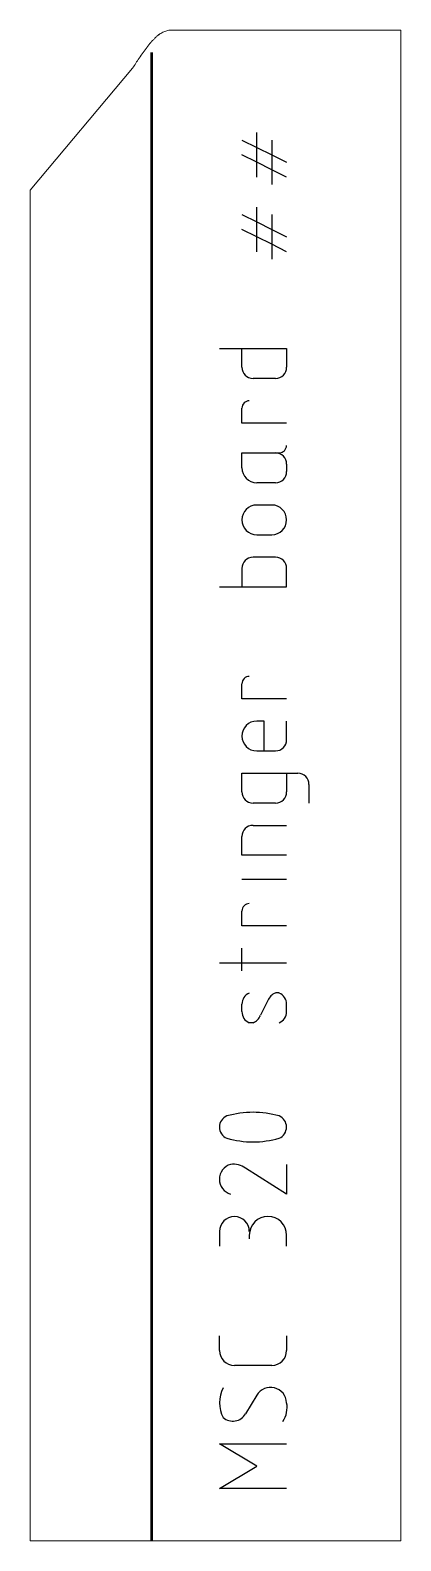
# Model space of a CAD drawing. Header units: millimetres. Extents: x 0 to 55, y 0 to 225.
import ezdxf

# ---------------------------------------------------------------- set-up
doc = ezdxf.new("R2010")
doc.units = ezdxf.units.MM
for name, color, linetype, lineweight in [('IV_BEND', 250, 'Continuous', 50), ('IV_MARK_SURFACE', 2, 'Continuous', 25), ('IV_OUTER_PROFILE', 7, 'Continuous', 5)]:
    doc.layers.add(name, color=color, linetype=linetype, lineweight=lineweight)

msp = doc.modelspace()

# ---------------------------------------------------------------- linework, layer by layer
at = {"layer": 'IV_BEND'}
msp.add_line((18.1, 0), (18.1, 221.95), dxfattribs=at)
at = {"layer": 'IV_MARK_SURFACE'}
for p, q in [((33.75, 207.81), (33.75, 210.03)), ((31.53, 208.92), (33.75, 207.81)), ((33.75, 207.81), (35.97, 206.7)), ((33.75, 205.59), (33.75, 207.81)), ((35.97, 208.92), (35.97, 206.7)), ((33.75, 205.59), (31.53, 206.7)), ((35.97, 204.48), (33.75, 205.59)), ((33.75, 203.37), (33.75, 205.59)), ((35.97, 206.7), (35.97, 204.48)), ((35.97, 206.7), (38.19, 205.59)), ((38.19, 203.37), (35.97, 204.48)), ((35.97, 204.48), (35.97, 202.26)), ((33.75, 196.7), (33.75, 198.92)), ((31.53, 197.81), (33.75, 196.7)), ((33.75, 196.7), (35.97, 195.59)), ((33.75, 194.48), (33.75, 196.7)), ((35.97, 197.81), (35.97, 195.59)), ((33.75, 194.48), (31.53, 195.59)), ((35.97, 193.37), (33.75, 194.48)), ((33.75, 192.26), (33.75, 194.48)), ((35.97, 195.59), (35.97, 193.37)), ((35.97, 195.59), (38.19, 194.48)), ((38.19, 192.26), (35.97, 193.37)), ((35.97, 193.37), (35.97, 191.14)), ((28.19, 177.81), (31.53, 177.81)), ((31.53, 177.81), (38.19, 177.81)), ((31.53, 175.03), (31.53, 177.81)), ((38.19, 177.81), (38.19, 175.03)), ((36.53, 173.37), (33.19, 173.37)), ((31.53, 166.7), (31.53, 168.92)), ((38.19, 166.7), (31.53, 166.7)), ((31.53, 162.26), (36.53, 162.26)), ((31.53, 160.03), (31.53, 162.26)), ((36.53, 162.26), (37.08, 162.26)), ((38.19, 160.59), (38.19, 159.48)), ((36.53, 157.81), (33.75, 157.81)), ((35.97, 154.48), (33.75, 154.48)), ((33.75, 150.03), (35.97, 150.03)), ((36.53, 146.7), (33.19, 146.7)), ((31.53, 145.03), (31.53, 142.26)), ((38.19, 142.26), (38.19, 145.03)), ((28.19, 142.26), (31.53, 142.26)), ((31.53, 142.26), (38.19, 142.26)), ((31.53, 125.59), (31.53, 127.81)), ((38.19, 125.59), (31.53, 125.59)), ((34.86, 122.26), (33.75, 122.26)), ((34.86, 117.81), (34.86, 122.26)), ((38.19, 119.48), (38.19, 122.26)), ((33.75, 117.81), (34.86, 117.81)), ((34.86, 117.81), (36.53, 117.81)), ((31.53, 114.48), (38.19, 114.48)), ((31.53, 111.7), (31.53, 114.48)), ((38.19, 114.48), (38.19, 111.7)), ((38.19, 114.48), (39.86, 114.48)), ((41.53, 112.81), (41.53, 110.03)), ((36.53, 110.03), (33.19, 110.03)), ((33.19, 106.7), (38.19, 106.7)), ((31.53, 102.26), (31.53, 105.03)), ((38.19, 102.26), (31.53, 102.26)), ((38.19, 98.64), (31.53, 98.64)), ((31.53, 91.7), (31.53, 93.92)), ((38.19, 91.7), (31.53, 91.7)), ((31.53, 86.14), (31.53, 88.37)), ((31.53, 86.14), (28.19, 86.14)), ((38.19, 86.14), (31.53, 86.14)), ((31.53, 85.03), (31.53, 86.14)), ((37.08, 81.7), (36.53, 81.7)), ((31.53, 78.92), (31.53, 80.03)), ((35.42, 80.59), (34.31, 78.37)), ((38.19, 78.92), (38.19, 80.03)), ((33.19, 77.26), (32.64, 77.26)), ((38.19, 51.7), (32.08, 55.59)), ((38.19, 56.14), (38.19, 51.7)), ((28.19, 46.14), (28.19, 43.92)), ((32.64, 45.59), (32.64, 45.03)), ((38.19, 43.92), (38.19, 45.59)), ((28.19, 28.37), (28.19, 30.59)), ((38.19, 30.59), (38.19, 28.37)), ((35.97, 26.14), (30.42, 26.14)), ((33.75, 21.7), (32.08, 18.92)), ((33.75, 11.14), (28.19, 14.48)), ((28.19, 14.48), (38.19, 14.48)), ((28.19, 7.81), (33.75, 11.14)), ((38.19, 7.81), (28.19, 7.81))]:
    msp.add_line(p, q, dxfattribs=at)
for centre, radius, start, end in [((33.19, 175.03), 1.67, 180, 270), ((36.53, 175.03), 1.67, 270, 0), ((32.64, 168.92), 1.11, 90, 180), ((36.53, 160.59), 1.67, 360, 90), ((37.08, 163.37), 1.11, 270, 0), ((33.75, 160.03), 2.22, 180, 270), ((36.53, 159.48), 1.67, 270, 360), ((33.75, 152.26), 2.22, 90, 270), ((35.97, 152.26), 2.22, 270, 90), ((33.19, 145.03), 1.67, 90, 180), ((36.53, 145.03), 1.67, 0, 90), ((32.64, 127.81), 1.11, 90, 180), ((33.75, 120.03), 2.22, 90, 270), ((36.53, 119.48), 1.67, 270, 0), ((39.86, 112.81), 1.67, 0, 90), ((33.19, 111.7), 1.67, 180, 270), ((36.53, 111.7), 1.67, 270, 360), ((33.19, 105.03), 1.67, 90, 180), ((32.64, 93.92), 1.11, 90, 180), ((33.35, 80.02), 1.82, 112.9942, 179.6256), ((37.27, 79.84), 2, 111.8601, 158.1399), ((36.37, 80.02), 1.82, 0.3744, 67.0058), ((33.35, 78.93), 1.82, 180.3744, 247.0058), ((36.37, 78.93), 1.82, 292.9942, 359.6256), ((32.45, 79.11), 2, 291.8601, 338.1399), ((29.99, 61.7), 1.8, 112.4119, 247.5881), ((33.19, 49.92), 13.99, 73.8661, 106.1339), ((36.37, 61.7), 1.81, 293.0373, 66.9627), ((33.19, 73.48), 13.99, 253.8661, 286.1339), ((30.51, 53.92), 2.32, 106.4047, 253.5953), ((30.29, 53.15), 3.02, 53.6911, 98.2364), ((30.42, 46.14), 2.22, 0, 180), ((35.42, 45.59), 2.78, 0, 180), ((30.42, 28.37), 2.22, 180, 270), ((35.97, 28.37), 2.22, 270, 0), ((32.88, 20.59), 4.69, 151.7153, 208.2847), ((35.81, 20.49), 2.39, 2.3685, 149.559), ((34.53, 19.88), 3.74, 326.4174, 10.9627), ((30.18, 20.05), 2.21, 229.6263, 329.2984)]:
    msp.add_arc(centre, radius, start, end, dxfattribs=at)
at = {"layer": 'IV_OUTER_PROFILE'}
for p, q in [((20.95, 225.3), (55.2, 225.3)), ((55.2, 225.3), (55.2, 222.91)), ((55.2, 222.91), (55.2, 0)), ((15.25, 219.63), (0, 201.46)), ((0, 201.46), (0, 0)), ((55.2, 0), (0, 0))]:
    msp.add_line(p, q, dxfattribs=at)
for centre, radius, start, end in [((20.95, 222.93), 2.37, 90.0722, 97.2525), ((31.62, 211.75), 18, 140.6568, 142.1672), ((28.95, 213.89), 14.58, 138.7408, 140.5369), ((26.82, 215.72), 11.77, 136.4626, 138.596), ((25.13, 217.29), 9.46, 133.7516, 136.2867), ((23.8, 218.64), 7.57, 130.5213, 133.5375), ((22.78, 219.8), 6.03, 126.6674, 130.2612), ((22.01, 220.77), 4.79, 122.0709, 126.3551), ((21.49, 221.56), 3.84, 116.6886, 121.749), ((21.25, 222.01), 3.33, 110.8856, 116.4457), ((21.08, 222.43), 2.88, 104.4171, 110.6001), ((20.99, 222.74), 2.56, 97.4238, 104.1711), ((304.44, 33.04), 344.16, 146.8731, 147.1687), ((50.93, 198), 41.71, 144.8851, 146.3245), ((38.5, 206.57), 26.61, 142.4593, 144.6035)]:
    msp.add_arc(centre, radius, start, end, dxfattribs=at)

doc.saveas('drawing.dxf')
